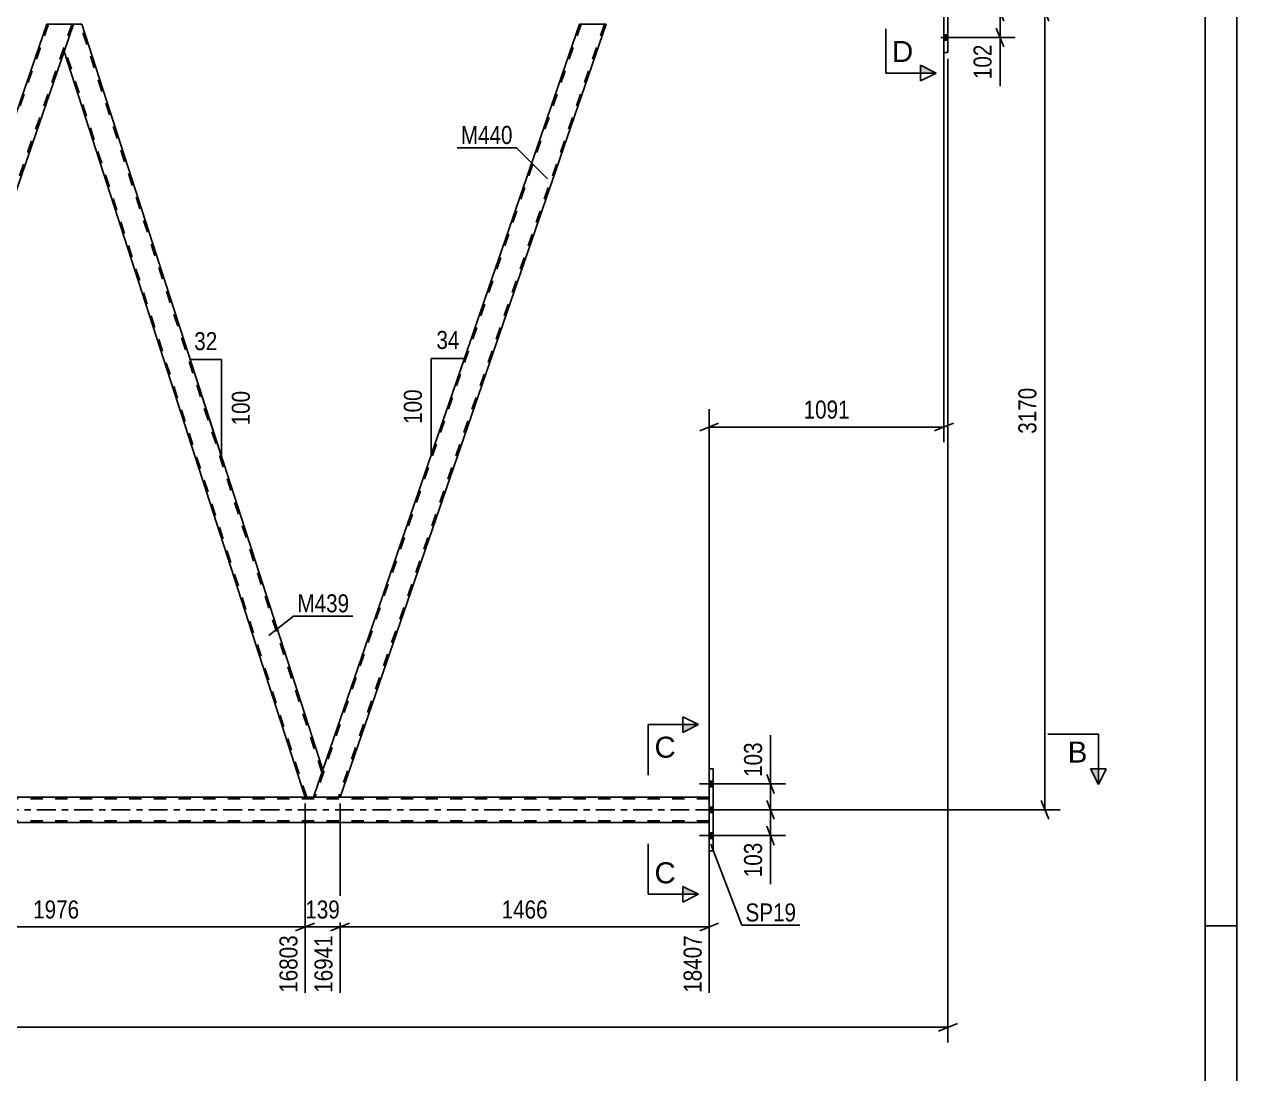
# Model space of a CAD drawing. Header units: millimetres. Extents: x 0 to 841, y 0 to 594.
# Drawn here: x 648.4 to 841, y 274.5 to 441.2 of the extents above; entities that cross this region are included whole.
import ezdxf

# ---------------------------------------------------------------- set-up
doc = ezdxf.new("R2010")
doc.units = ezdxf.units.MM
doc.linetypes.add('DXK_LINE_DOT2', pattern=[3.9198, 1.9599, -1.9599])
doc.linetypes.add('DXK_LINE_DOT3', pattern=[5.9187, 2.979, -0.9799, 0.9799, -0.9799])
doc.styles.add('Arial', font='ARIAL.TTF', dxfattribs={"height": 0.2})
doc.styles.add('Arial Narrow', font='ARIALN.TTF', dxfattribs={"height": 0.2})

# ---------------------------------------------------------------- blocks, each defined once
blk = doc.blocks.new('Unknown-122573297-1135')
at = {"color": 5, "linetype": 'Continuous'}
for p, q in [((841, 0), (841, 594)), ((836, 5), (836, 589)), ((841, 298), (836, 298))]:
    blk.add_line(p, q, dxfattribs=at)
blk = doc.blocks.new('Part-122573297-3908 - 3751')
at = {"color": 7, "linetype": 'DXK_LINE_DOT2'}
for p, q in [((757.22, 318.18), (94.1, 318.18)), ((180.48, 318.42), (757.22, 318.42)), ((698.59, 318.42), (693.03, 318.42)), ((757.22, 318.42), (757.22, 314.42)), ((757.22, 314.66), (94.1, 314.66))]:
    blk.add_line(p, q, dxfattribs=at)
at = {"color": 2, "linetype": 'Continuous'}
for p, q in [((693.03, 318.42), (618.72, 318.42)), ((757.22, 318.42), (698.59, 318.42)), ((757.22, 314.42), (618.72, 314.42))]:
    blk.add_line(p, q, dxfattribs=at)
at = {"color": 7, "linetype": 'DXK_LINE_DOT3'}
blk.add_line((94.1, 316.42), (757.22, 316.42), dxfattribs=at)
blk = doc.blocks.new('Part-122573297-3824 - 3751')
at = {"color": 2, "linetype": 'Continuous'}
for p, q in [((757.22, 322.92), (757.22, 309.92)), ((757.86, 322.92), (757.22, 322.92)), ((757.86, 309.92), (757.86, 322.92)), ((757.22, 309.92), (757.22, 309.92)), ((757.22, 309.92), (757.86, 309.92)), ((757.86, 309.92), (757.86, 309.92))]:
    blk.add_line(p, q, dxfattribs=at)
at = {"color": 7, "linetype": 'DXK_LINE_DOT2'}
for p, q in [((757.22, 322.92), (757.86, 322.92)), ((757.86, 309.92), (757.22, 309.92))]:
    blk.add_line(p, q, dxfattribs=at)
blk = doc.blocks.new('Part-122573297-3829 - 3751')
at = {"color": 2, "linetype": 'Continuous'}
for p, q in [((794.5, 449.7), (795.14, 449.7)), ((794.5, 436.7), (794.5, 449.7)), ((795.14, 449.7), (795.14, 436.7)), ((795.14, 436.7), (794.5, 436.7))]:
    blk.add_line(p, q, dxfattribs=at)
blk = doc.blocks.new('Part-122573297-3898 - 3751')
at = {"color": 7, "linetype": 'DXK_LINE_DOT2'}
for p, q in [((652.27, 441.2), (610, 318.42)), ((655.99, 441.2), (613.72, 318.42)), ((656.25, 441.2), (654.76, 436.88)), ((611.68, 324.02), (609.75, 318.42)), ((613.98, 318.42), (615.91, 324.02)), ((613.98, 318.42), (609.75, 318.42))]:
    blk.add_line(p, q, dxfattribs=at)
at = {"color": 2, "linetype": 'Continuous'}
for p, q in [((652.02, 441.2), (611.68, 324.02)), ((652.02, 441.2), (655.74, 441.2)), ((655.74, 441.2), (656.25, 441.2)), ((615.91, 324.02), (654.76, 436.88))]:
    blk.add_line(p, q, dxfattribs=at)
blk = doc.blocks.new('Part-122573297-3953 - 3751')
at = {"color": 7, "linetype": 'DXK_LINE_DOT2'}
for p, q in [((736.88, 441.2), (694.61, 318.42)), ((740.6, 441.2), (698.33, 318.42)), ((695.84, 322.74), (694.36, 318.42)), ((698.08, 318.42), (698.44, 318.42))]:
    blk.add_line(p, q, dxfattribs=at)
at = {"color": 2, "linetype": 'Continuous'}
for p, q in [((736.63, 441.2), (695.84, 322.74)), ((740.86, 441.2), (698.59, 318.42)), ((736.63, 441.2), (740.35, 441.2)), ((740.35, 441.2), (740.86, 441.2)), ((698.08, 318.42), (694.36, 318.42)), ((698.55, 318.42), (698.08, 318.42)), ((698.59, 318.42), (698.55, 318.42))]:
    blk.add_line(p, q, dxfattribs=at)
blk = doc.blocks.new('Part-122573297-3959 - 3751')
at = {"color": 2, "linetype": 'Continuous'}
for p, q in [((656.25, 441.2), (654.76, 436.88)), ((657.57, 441.2), (656.25, 441.2)), ((695.84, 322.74), (657.57, 441.2)), ((693.03, 318.42), (654.76, 436.88)), ((694.36, 318.42), (695.84, 322.74)), ((694.36, 318.42), (693.03, 318.42))]:
    blk.add_line(p, q, dxfattribs=at)
at = {"color": 7, "linetype": 'DXK_LINE_DOT2'}
for p, q in [((695.71, 322.36), (657.32, 441.2)), ((693.29, 318.42), (654.89, 437.26)), ((695.7, 322.33), (695.68, 322.27))]:
    blk.add_line(p, q, dxfattribs=at)
blk = doc.blocks.new('Bolt-122573297-3978 - 3751')
at = {"linetype": 'Continuous'}
for points in [[(757.22, 320.96), (757.22, 320.08), (757.86, 320.08), (757.86, 320.96)], [(757.22, 320.96), (757.22, 320.08), (757.86, 320.08), (757.86, 320.96)], [(757.22, 320.96), (757.22, 320.08), (757.86, 320.08), (757.86, 320.96)], [(757.22, 316.86), (757.22, 315.98), (757.86, 315.98), (757.86, 316.86)], [(757.22, 316.86), (757.22, 315.98), (757.86, 315.98), (757.86, 316.86)], [(757.22, 312.76), (757.22, 311.88), (757.86, 311.88), (757.86, 312.76)], [(757.22, 312.76), (757.22, 311.88), (757.86, 311.88), (757.86, 312.76)], [(757.22, 312.76), (757.22, 311.88), (757.86, 311.88), (757.86, 312.76)]]:
    blk.add_hatch(color=1, dxfattribs=at).paths.add_polyline_path(points)
at = {"color": 1, "linetype": 'Continuous'}
for p, q in [((759.02, 320.52), (755.7, 320.52)), ((759.02, 320.52), (755.7, 320.52)), ((759.02, 320.52), (755.7, 320.52)), ((757.86, 320.96), (757.22, 320.96)), ((757.86, 320.96), (757.22, 320.96)), ((757.86, 320.96), (757.22, 320.96)), ((757.86, 320.08), (757.22, 320.08)), ((757.86, 320.08), (757.22, 320.08)), ((757.86, 320.08), (757.22, 320.08)), ((759.02, 316.42), (755.7, 316.42)), ((759.02, 316.42), (755.7, 316.42)), ((757.86, 316.86), (757.22, 316.86)), ((757.86, 316.86), (757.22, 316.86)), ((757.86, 315.98), (757.22, 315.98)), ((757.86, 315.98), (757.22, 315.98)), ((759.02, 312.32), (755.7, 312.32)), ((759.02, 312.32), (755.7, 312.32)), ((759.02, 312.32), (755.7, 312.32)), ((757.86, 312.76), (757.22, 312.76)), ((757.86, 312.76), (757.22, 312.76)), ((757.86, 312.76), (757.22, 312.76)), ((757.86, 311.88), (757.22, 311.88)), ((757.86, 311.88), (757.22, 311.88)), ((757.86, 311.88), (757.22, 311.88))]:
    blk.add_line(p, q, dxfattribs=at)
blk = doc.blocks.new('Bolt-122573297-4001 - 3751')
at = {"linetype": 'Continuous'}
for points in [[(795.14, 446.86), (795.14, 447.74), (794.5, 447.74), (794.5, 446.86)], [(795.14, 446.86), (795.14, 447.74), (794.5, 447.74), (794.5, 446.86)], [(795.14, 446.86), (795.14, 447.74), (794.5, 447.74), (794.5, 446.86)], [(795.14, 442.76), (795.14, 443.64), (794.5, 443.64), (794.5, 442.76)], [(795.14, 442.76), (795.14, 443.64), (794.5, 443.64), (794.5, 442.76)], [(795.14, 438.66), (795.14, 439.54), (794.5, 439.54), (794.5, 438.66)], [(795.14, 438.66), (795.14, 439.54), (794.5, 439.54), (794.5, 438.66)], [(795.14, 438.66), (795.14, 439.54), (794.5, 439.54), (794.5, 438.66)]]:
    blk.add_hatch(color=1, dxfattribs=at).paths.add_polyline_path(points)
at = {"color": 1, "linetype": 'Continuous'}
for p, q in [((793.98, 447.3), (797.3, 447.3)), ((793.98, 447.3), (797.3, 447.3)), ((793.98, 447.3), (797.3, 447.3)), ((794.5, 447.74), (795.14, 447.74)), ((794.5, 447.74), (795.14, 447.74)), ((794.5, 447.74), (795.14, 447.74)), ((794.5, 446.86), (795.14, 446.86)), ((794.5, 446.86), (795.14, 446.86)), ((794.5, 446.86), (795.14, 446.86)), ((793.98, 443.2), (797.3, 443.2)), ((793.98, 443.2), (797.3, 443.2)), ((794.5, 443.64), (795.14, 443.64)), ((794.5, 443.64), (795.14, 443.64)), ((794.5, 442.76), (795.14, 442.76)), ((794.5, 442.76), (795.14, 442.76)), ((793.98, 439.1), (797.3, 439.1)), ((793.98, 439.1), (797.3, 439.1)), ((793.98, 439.1), (797.3, 439.1)), ((794.5, 439.54), (795.14, 439.54)), ((794.5, 439.54), (795.14, 439.54)), ((794.5, 439.54), (795.14, 439.54)), ((794.5, 438.66), (795.14, 438.66)), ((794.5, 438.66), (795.14, 438.66)), ((794.5, 438.66), (795.14, 438.66))]:
    blk.add_line(p, q, dxfattribs=at)
blk = doc.blocks.new('StraightDimension-122573297-4889 - 3751')
at = {"color": 7, "linetype": 'Continuous'}
for p, q in [((795.14, 435.7), (795.14, 279.47)), ((60.12, 281.87), (795.14, 281.87)), ((793.64, 281.27), (796.64, 282.47))]:
    blk.add_line(p, q, dxfattribs=at)
blk = doc.blocks.new('StraightDimension-122573297-13009 - 3751')
at = {"color": 7, "linetype": 'Continuous'}
for p, q in [((698.59, 317.42), (698.59, 287.35)), ((757.22, 313.42), (757.22, 287.35)), ((700.09, 298.4), (697.09, 297.2)), ((698.59, 297.8), (757.22, 297.8)), ((755.72, 297.2), (758.72, 298.4))]:
    blk.add_line(p, q, dxfattribs=at)
at = {"color": 0}
blk.add_wipeout([(732.16, 298.55), (732.16, 302.75), (723.65, 302.75), (723.65, 298.55)], dxfattribs=at)
at = {"color": 0, "linetype": 'Continuous'}
blk.add_wipeout([(756.62, 297.1), (752.42, 297.1), (752.42, 286.75), (756.62, 286.75)], dxfattribs=at)
at = {"color": 3, "style": 'Arial Narrow'}
blk.add_text('1466', height=2.863, dxfattribs=at).set_placement((724.25, 299.15))
at = {"color": 3, "linetype": 'Continuous', "style": 'Arial Narrow'}
blk.add_text('18407', height=2.863, rotation=90.0002, dxfattribs=at).set_placement((756.02, 287.35))
blk = doc.blocks.new('StraightDimension-122573297-7760 - 3751')
at = {"color": 7, "linetype": 'Continuous'}
for p, q in [((794.74, 443.2), (805.81, 443.2)), ((802.81, 444.7), (804.01, 441.7)), ((803.41, 439.1), (803.41, 443.2)), ((794.74, 439.1), (805.81, 439.1)), ((804.01, 437.6), (802.81, 440.6))]:
    blk.add_line(p, q, dxfattribs=at)
at = {"color": 0}
blk.add_wipeout([(802.66, 438.58), (798.46, 438.58), (798.46, 431.89), (802.66, 431.89)], dxfattribs=at)
at = {"color": 7, "linetype": 'Continuous'}
blk.add_line((803.41, 439.1), (803.41, 431.37), dxfattribs=at)
blk.add_line((803.41, 439.1), (803.41, 431.37), dxfattribs=at)
at = {"color": 3, "style": 'Arial Narrow'}
blk.add_text('102', height=2.863, rotation=90.0002, dxfattribs=at).set_placement((802.06, 432.49))
blk = doc.blocks.new('AngleDimension-122573297-10909 - 3751')
at = {"color": 7, "linetype": 'Continuous'}
for p, q in [((679.03, 374.77), (674.78, 387.93)), ((679.76, 387.93), (674.78, 387.93)), ((679.76, 372.51), (674.78, 387.93)), ((679.76, 372.51), (679.76, 387.93))]:
    blk.add_line(p, q, dxfattribs=at)
at = {"color": 0}
for points in [[(679.7, 388.83), (679.7, 393.03), (674.84, 393.03), (674.84, 388.83)], [(684.86, 383.56), (680.66, 383.56), (680.66, 376.88), (684.86, 376.88)]]:
    blk.add_wipeout(points, dxfattribs=at)
at = {"color": 3, "style": 'Arial Narrow'}
blk.add_text('32', height=2.863, dxfattribs=at).set_placement((675.44, 389.43))
blk.add_text('100', height=2.863, rotation=90.0002, dxfattribs=at).set_placement((684.26, 377.48))
blk = doc.blocks.new('StraightDimension-122573297-4543 - 3751')
at = {"color": 7, "linetype": 'Continuous'}
for p, q in [((766.36, 322.02), (767.56, 319.02)), ((758.86, 320.52), (769.36, 320.52)), ((766.96, 316.42), (766.96, 320.52)), ((767.56, 314.92), (766.36, 317.92)), ((758.86, 316.42), (769.36, 316.42))]:
    blk.add_line(p, q, dxfattribs=at)
at = {"color": 0}
blk.add_wipeout([(766.21, 327.73), (762.01, 327.73), (762.01, 321.04), (766.21, 321.04)], dxfattribs=at)
at = {"color": 7, "linetype": 'Continuous'}
blk.add_line((766.96, 320.52), (766.96, 328.25), dxfattribs=at)
blk.add_line((766.96, 320.52), (766.96, 328.25), dxfattribs=at)
at = {"color": 3, "style": 'Arial Narrow'}
blk.add_text('103', height=2.863, rotation=90.0002, dxfattribs=at).set_placement((765.61, 321.64))
blk = doc.blocks.new('StraightDimension-122573297-4551 - 3751')
at = {"color": 7, "linetype": 'Continuous'}
for p, q in [((766.36, 317.92), (767.56, 314.92)), ((758.86, 316.42), (769.36, 316.42)), ((766.96, 312.32), (766.96, 316.42)), ((758.86, 312.32), (769.36, 312.32)), ((767.56, 310.82), (766.36, 313.82))]:
    blk.add_line(p, q, dxfattribs=at)
at = {"color": 0}
blk.add_wipeout([(766.21, 311.79), (762.01, 311.79), (762.01, 305.11), (766.21, 305.11)], dxfattribs=at)
at = {"color": 7, "linetype": 'Continuous'}
blk.add_line((766.96, 312.32), (766.96, 304.58), dxfattribs=at)
blk.add_line((766.96, 312.32), (766.96, 304.58), dxfattribs=at)
at = {"color": 3, "style": 'Arial Narrow'}
blk.add_text('103', height=2.863, rotation=90.0002, dxfattribs=at).set_placement((765.61, 305.71))
blk = doc.blocks.new('StraightDimension-122573297-4603 - 3751')
at = {"color": 7, "linetype": 'Continuous'}
for p, q in [((794.5, 440.2), (794.5, 374.81)), ((757.22, 319.42), (757.22, 380.06)), ((758.72, 377.81), (755.72, 376.61)), ((793, 376.61), (796, 377.81)), ((757.22, 377.21), (794.5, 377.21))]:
    blk.add_line(p, q, dxfattribs=at)
at = {"color": 0}
blk.add_wipeout([(780.12, 377.96), (780.12, 382.16), (771.61, 382.16), (771.61, 377.96)], dxfattribs=at)
at = {"color": 3, "style": 'Arial Narrow'}
blk.add_text('1091', height=2.863, dxfattribs=at).set_placement((772.21, 378.56))
blk = doc.blocks.new('StraightDimension-122573297-4614 - 3751')
at = {"color": 7, "linetype": 'Continuous'}
for p, q in [((796.14, 443.2), (812.93, 443.2)), ((811.13, 441.7), (809.93, 444.7)), ((810.53, 316.42), (810.53, 443.2)), ((809.93, 317.92), (811.13, 314.92)), ((758.86, 316.42), (812.93, 316.42))]:
    blk.add_line(p, q, dxfattribs=at)
at = {"color": 0}
blk.add_wipeout([(809.78, 384.06), (805.58, 384.06), (805.58, 375.55), (809.78, 375.55)], dxfattribs=at)
at = {"color": 3, "style": 'Arial Narrow'}
blk.add_text('3170', height=2.863, rotation=90.0002, dxfattribs=at).set_placement((809.18, 376.15))
blk = doc.blocks.new('AngleDimension-122573297-10939 - 3751')
at = {"color": 7, "linetype": 'Continuous'}
for p, q in [((713.08, 388.12), (718.35, 388.12)), ((713.08, 372.81), (718.35, 388.12)), ((713.08, 372.81), (713.08, 388.12)), ((714.03, 375.58), (718.35, 388.12))]:
    blk.add_line(p, q, dxfattribs=at)
at = {"color": 0}
for points in [[(718.14, 389.02), (718.14, 393.22), (713.29, 393.22), (713.29, 389.02)], [(712.18, 383.81), (707.98, 383.81), (707.98, 377.12), (712.18, 377.12)]]:
    blk.add_wipeout(points, dxfattribs=at)
at = {"color": 3, "style": 'Arial Narrow'}
blk.add_text('34', height=2.863, dxfattribs=at).set_placement((713.89, 389.62))
blk.add_text('100', height=2.863, rotation=90.0002, dxfattribs=at).set_placement((711.58, 377.72))
blk = doc.blocks.new('StraightDimension-122573297-13010 - 3751')
at = {"color": 7, "linetype": 'Continuous'}
for p, q in [((693.03, 317.42), (693.03, 287.35)), ((698.59, 317.42), (698.59, 287.35)), ((691.53, 297.2), (694.53, 298.4)), ((693.03, 297.8), (698.59, 297.8)), ((700.09, 298.4), (697.09, 297.2))]:
    blk.add_line(p, q, dxfattribs=at)
at = {"color": 0}
blk.add_wipeout([(699.15, 298.55), (699.15, 302.75), (692.47, 302.75), (692.47, 298.55)], dxfattribs=at)
at = {"color": 0, "linetype": 'Continuous'}
blk.add_wipeout([(697.99, 297.1), (693.79, 297.1), (693.79, 286.75), (697.99, 286.75)], dxfattribs=at)
at = {"color": 3, "style": 'Arial Narrow'}
blk.add_text('139', height=2.863, dxfattribs=at).set_placement((693.07, 299.15))
at = {"color": 3, "linetype": 'Continuous', "style": 'Arial Narrow'}
blk.add_text('16941', height=2.863, rotation=90.0002, dxfattribs=at).set_placement((697.39, 287.35))
blk = doc.blocks.new('StraightDimension-122573297-13011 - 3751')
at = {"color": 7, "linetype": 'Continuous'}
for p, q in [((613.98, 317.42), (613.98, 287.35)), ((693.03, 317.42), (693.03, 287.35)), ((615.48, 298.4), (612.48, 297.2)), ((613.98, 297.8), (693.03, 297.8)), ((691.53, 297.2), (694.53, 298.4))]:
    blk.add_line(p, q, dxfattribs=at)
at = {"color": 0}
blk.add_wipeout([(657.76, 298.55), (657.76, 302.75), (649.25, 302.75), (649.25, 298.55)], dxfattribs=at)
at = {"color": 0, "linetype": 'Continuous'}
blk.add_wipeout([(692.43, 297.1), (688.23, 297.1), (688.23, 286.75), (692.43, 286.75)], dxfattribs=at)
at = {"color": 3, "style": 'Arial Narrow'}
blk.add_text('1976', height=2.863, dxfattribs=at).set_placement((649.85, 299.15))
at = {"color": 3, "linetype": 'Continuous', "style": 'Arial Narrow'}
blk.add_text('16803', height=2.863, rotation=90.0002, dxfattribs=at).set_placement((691.83, 287.35))
blk = doc.blocks.new('Mark-122573297-3820 - 3751')
at = {"color": 0}
blk.add_wipeout([(771.02, 298.68), (771.02, 301.68), (762.98, 301.68), (762.98, 298.68)], dxfattribs=at)
blk.add_wipeout([(771.02, 298.68), (771.02, 301.68), (762.98, 301.68), (762.98, 298.68)], dxfattribs=at)
at = {"color": 30, "linetype": 'Continuous'}
for p, q in [((757.48, 310.94), (762.38, 298.08)), ((762.38, 298.08), (771.62, 298.08))]:
    blk.add_line(p, q, dxfattribs=at)
at = {"color": 3, "style": 'Arial Narrow'}
blk.add_text('SP19', height=2.863, dxfattribs=at).set_placement((762.98, 298.68))
blk = doc.blocks.new('Mark-122573297-3949 - 3751')
at = {"color": 0}
blk.add_wipeout([(726, 422.18), (726, 425.18), (717.77, 425.18), (717.77, 422.18)], dxfattribs=at)
blk.add_wipeout([(726, 422.18), (726, 425.18), (717.77, 425.18), (717.77, 422.18)], dxfattribs=at)
at = {"color": 30, "linetype": 'Continuous'}
for p in [(717.17, 421.58), (731.54, 416.63)]:
    blk.add_line(p, (726.6, 421.58), dxfattribs=at)
at = {"color": 3, "style": 'Arial Narrow'}
blk.add_text('M440', height=2.863, dxfattribs=at).set_placement((717.77, 422.18))
blk = doc.blocks.new('Mark-122573297-3955 - 3751')
at = {"color": 0}
blk.add_wipeout([(700.04, 347.78), (700.04, 350.78), (691.82, 350.78), (691.82, 347.78)], dxfattribs=at)
blk.add_wipeout([(700.04, 347.78), (700.04, 350.78), (691.82, 350.78), (691.82, 347.78)], dxfattribs=at)
at = {"color": 30, "linetype": 'Continuous'}
for p, q in [((687.28, 344.1), (691.22, 347.18)), ((691.22, 347.18), (700.64, 347.18))]:
    blk.add_line(p, q, dxfattribs=at)
at = {"color": 3, "style": 'Arial Narrow'}
blk.add_text('M439', height=2.863, dxfattribs=at).set_placement((691.82, 347.78))
blk = doc.blocks.new('SectionMark-122573297-5203 - 3751')
at = {"linetype": 'Continuous'}
blk.add_hatch(color=6, dxfattribs=at).paths.add_polyline_path([(817.77, 322.92), (819.02, 322.92), (819.02, 320.42)])
at = {"color": 6, "linetype": 'Continuous'}
for p, q in [((819.02, 328.42), (811.02, 328.42)), ((819.02, 328.42), (819.02, 320.42)), ((817.77, 322.92), (820.27, 322.92)), ((819.02, 320.42), (817.77, 322.92)), ((820.27, 322.92), (819.02, 320.42))]:
    blk.add_line(p, q, dxfattribs=at)
at = {"color": 0, "linetype": 'Continuous'}
blk.add_wipeout([(817.27, 323.92), (817.27, 327.42), (814.16, 327.42), (814.16, 323.92)], dxfattribs=at)
at = {"color": 3, "linetype": 'Continuous', "style": 'Arial'}
blk.add_text('B', height=3.34, dxfattribs=at).set_placement((814.16, 323.92))
blk = doc.blocks.new('SectionMark-122573297-5233 - 3751')
at = {"linetype": 'Continuous'}
for points in [[(753.03, 328.69), (753.03, 329.94), (755.53, 329.94)], [(753.03, 302.99), (753.03, 304.24), (755.53, 302.99)]]:
    blk.add_hatch(color=6, dxfattribs=at).paths.add_polyline_path(points)
at = {"color": 6, "linetype": 'Continuous'}
for p, q in [((747.53, 329.94), (747.53, 321.94)), ((747.53, 329.94), (755.53, 329.94)), ((753.03, 328.69), (753.03, 331.19)), ((753.03, 331.19), (755.53, 329.94)), ((755.53, 329.94), (753.03, 328.69)), ((747.53, 302.99), (747.53, 310.99)), ((747.53, 302.99), (755.53, 302.99)), ((755.53, 302.99), (753.03, 304.24)), ((753.03, 304.24), (753.03, 301.74)), ((755.53, 302.99), (753.03, 301.74))]:
    blk.add_line(p, q, dxfattribs=at)
at = {"color": 0, "linetype": 'Continuous'}
for points in [[(751.9, 324.69), (751.9, 328.19), (748.53, 328.19), (748.53, 324.69)], [(751.9, 304.74), (751.9, 308.24), (748.53, 308.24), (748.53, 304.74)]]:
    blk.add_wipeout(points, dxfattribs=at)
at = {"color": 3, "linetype": 'Continuous', "style": 'Arial'}
for p in [(748.53, 324.69), (748.53, 304.74)]:
    blk.add_text('C', height=3.34, dxfattribs=at).set_placement(p)
blk = doc.blocks.new('SectionMark-122573297-5245 - 3751')
at = {"linetype": 'Continuous'}
for points in [[(790.75, 454.1), (790.75, 455.35), (793.25, 455.35)], [(790.75, 433.45), (790.75, 434.7), (793.25, 433.45)]]:
    blk.add_hatch(color=6, dxfattribs=at).paths.add_polyline_path(points)
at = {"color": 6, "linetype": 'Continuous'}
for p, q in [((790.75, 454.1), (790.75, 456.6)), ((790.75, 456.6), (793.25, 455.35)), ((785.25, 455.35), (785.25, 448.35)), ((785.25, 455.35), (793.25, 455.35)), ((793.25, 455.35), (790.75, 454.1)), ((785.25, 433.45), (785.25, 440.45)), ((785.25, 433.45), (793.25, 433.45)), ((793.25, 433.45), (790.75, 434.7)), ((790.75, 434.7), (790.75, 432.2)), ((793.25, 433.45), (790.75, 432.2))]:
    blk.add_line(p, q, dxfattribs=at)
at = {"color": 0, "linetype": 'Continuous'}
for points in [[(789.62, 450.1), (789.62, 453.6), (786.25, 453.6), (786.25, 450.1)], [(789.62, 435.2), (789.62, 438.7), (786.25, 438.7), (786.25, 435.2)]]:
    blk.add_wipeout(points, dxfattribs=at)
at = {"color": 3, "linetype": 'Continuous', "style": 'Arial'}
for p in [(786.25, 450.1), (786.25, 435.2)]:
    blk.add_text('D', height=3.34, dxfattribs=at).set_placement(p)

msp = doc.modelspace()

# ---------------------------------------------------------------- block references
for name in ['Unknown-122573297-1135', 'Part-122573297-3829 - 3751', 'Bolt-122573297-4001 - 3751', 'Part-122573297-3898 - 3751', 'Part-122573297-3959 - 3751', 'Part-122573297-3953 - 3751', 'Part-122573297-3824 - 3751', 'Bolt-122573297-3978 - 3751', 'Part-122573297-3908 - 3751']:
    msp.add_blockref(name, (0, 0))

# ---------------------------------------------------------------- next in the draw order: block references
msp.add_blockref('StraightDimension-122573297-4889 - 3751', (0, 0))

# ---------------------------------------------------------------- next in the draw order: block references
for name in ['StraightDimension-122573297-7760 - 3751', 'Mark-122573297-3949 - 3751', 'AngleDimension-122573297-10909 - 3751', 'AngleDimension-122573297-10939 - 3751', 'Mark-122573297-3955 - 3751', 'StraightDimension-122573297-13009 - 3751']:
    msp.add_blockref(name, (0, 0))

# ---------------------------------------------------------------- next in the draw order: block references
for name in ['StraightDimension-122573297-4543 - 3751', 'StraightDimension-122573297-13010 - 3751']:
    msp.add_blockref(name, (0, 0))

# ---------------------------------------------------------------- next in the draw order: block references
for name in ['StraightDimension-122573297-4603 - 3751', 'StraightDimension-122573297-4551 - 3751', 'StraightDimension-122573297-13011 - 3751']:
    msp.add_blockref(name, (0, 0))

# ---------------------------------------------------------------- next in the draw order: block references
for name in ['StraightDimension-122573297-4614 - 3751', 'Mark-122573297-3820 - 3751']:
    msp.add_blockref(name, (0, 0))

# ---------------------------------------------------------------- next in the draw order: block references
for name in ['SectionMark-122573297-5245 - 3751', 'SectionMark-122573297-5203 - 3751']:
    msp.add_blockref(name, (0, 0))

# ---------------------------------------------------------------- next in the draw order: block references
msp.add_blockref('SectionMark-122573297-5233 - 3751', (0, 0))

doc.saveas('drawing.dxf')
